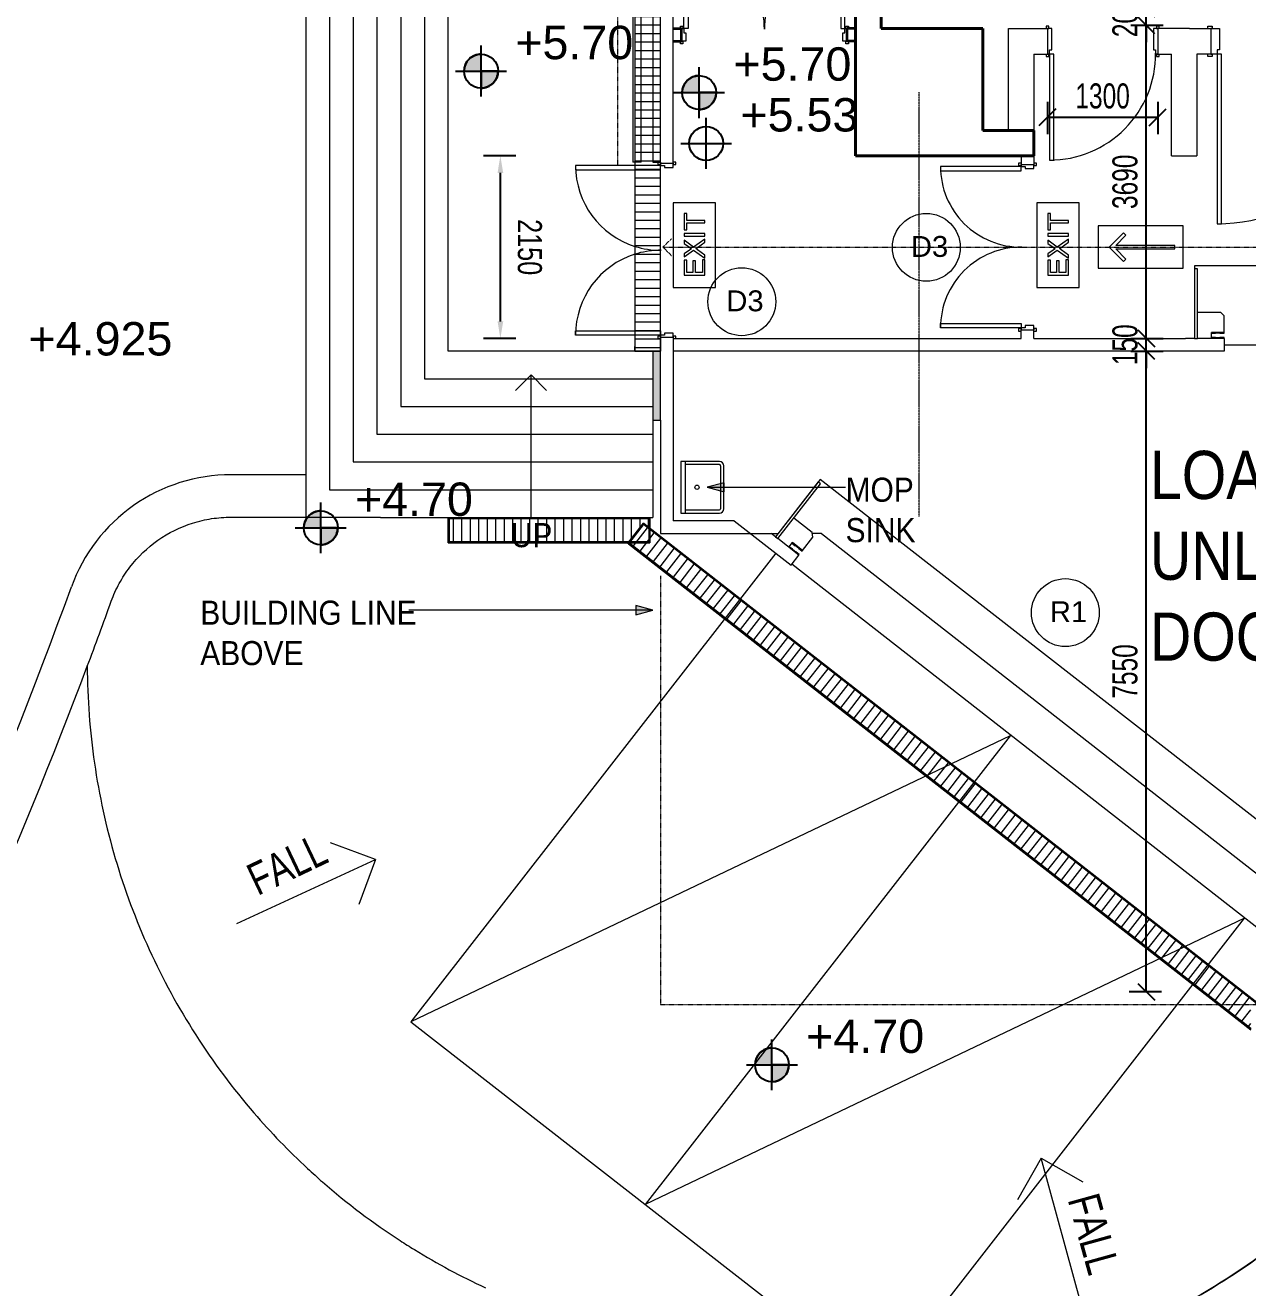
# Model space of a CAD drawing. Header units: millimetres. Extents: x 10569 to 232243, y -25347 to 80743.
# Drawn here: x 30154 to 44561, y -5480 to 9397 of the extents above; entities that cross this region are included whole.
import ezdxf

# ---------------------------------------------------------------- set-up
doc = ezdxf.new("R2010")
doc.units = ezdxf.units.MM
for name, pattern in [('Dash', [6, 3, -3]), ('Grid Line__1_200_', [10.5, 6, -1.5, 1.5, -1.5]), ('Hidden', [7.14375, 4.7625, -2.38125])]:
    doc.linetypes.add(name, pattern=pattern)
for name, color, linetype, lineweight in [('A-ANNO-DIMS', 211, 'Continuous', 5), ('A-ANNO-NOTE', 131, 'Continuous', 25), ('A-DETL-GENF', 92, 'Continuous', 20), ('A-DETL-HDLN', 90, 'Hidden', 9), ('A-DETL-MBND', 5, 'Continuous', 9), ('A-DETL-THIN', 151, 'Continuous', 9), ('A-DOOR', 31, 'Continuous', 20), ('A-DOOR-FRAM', 31, 'Continuous', 30), ('A-FLOR', 192, 'Continuous', 9), ('A-GENM', 13, 'Continuous', 20), ('A-WALL', 113, 'Continuous', 20), ('G-ANNO-TEXT', 231, 'Continuous', 5), ('P-SANR-FIXT', 6, 'Continuous', 9), ('Q-CASE', 31, 'Continuous', 20), ('S-BEAM', 12, 'Continuous', 20), ('S-COLS', 52, 'Continuous', 20), ('S-GRID', 1, 'Continuous', 5)]:
    doc.layers.add(name, color=color, linetype=linetype, lineweight=lineweight)
doc.styles.add('Arial_1', font='arial.ttf', dxfattribs={"height": 393.413174})
doc.styles.add('Arial_2', font='arial.ttf', dxfattribs={"width": 0.7, "height": 295.05988})
doc.styles.add('Swis721 BT_4', font='swiss.ttf', dxfattribs={"height": 245.978428})
doc.styles.add('Swis721 BT_5', font='swiss.ttf', dxfattribs={"width": 0.85, "height": 567.642527})
doc.styles.add('Swis721 BT_6', font='swiss.ttf', dxfattribs={"width": 0.89, "height": 283.821263})
doc.styles.add('Swis721 BT_7', font='swiss.ttf', dxfattribs={"width": 0.75, "height": 378.428351})
doc.styles.add('Swis721 BT_8', font='swiss.ttf', dxfattribs={"width": 0.75, "height": 283.821263})
doc.dimstyles.new('DLN_1_5mm_1', dxfattribs={"dimscale": 304.8, "dimtxt": 300, "dimasz": 0.656168, "dimexe": 0.656168, "dimexo": 0.0625, "dimgap": 0.656168, "dimtad": 1, "dimdec": 0, "dimzin": 0, "dimdsep": 46, "dimtxsty": 'Swis721 BT_8', "dimsah": 1, "dimcen": 0.09, "dimadec": 0, "dimazin": 0, "dimtfac": 1, "dimtdec": 4, "dimtix": 1, "dimtmove": 0, "dimatfit": 3, "dimfxl": 0.656168, "dimfxlon": 1, "dimtvp": 1, "dimtolj": 1, "dimtzin": 0, "dimarcsym": 2})
doc.dimstyles.new('Linear_-_1_5mm_Arial', dxfattribs={"dimscale": 304.8, "dimtxt": 300, "dimasz": 0.656168, "dimexe": 0.656168, "dimexo": 0.0625, "dimgap": 0.328084, "dimtad": 1, "dimdec": 0, "dimzin": 0, "dimdsep": 46, "dimtxsty": 'Arial_2', "dimblk1": 'OBLIQUE', "dimblk2": 'OBLIQUE', "dimsah": 1, "dimcen": 0.09, "dimadec": 0, "dimazin": 0, "dimtfac": 1, "dimtdec": 4, "dimtix": 1, "dimtmove": 0, "dimatfit": 3, "dimfxl": 0.656168, "dimfxlon": 1, "dimtvp": 1, "dimtolj": 1, "dimtzin": 0, "dimarcsym": 2})
pattern_1 = [(270, (0, 609.6), (100, 6e-15), [])]

# ---------------------------------------------------------------- blocks, each defined once
blk = doc.blocks.new('DLN-Double Door__X03_ - _M19_1900 x 2450 _WH_-16954910-TENDER DRAFT G_F')
at = {"layer": 'A-DOOR', "lineweight": 15}
for p, q in [((-900, -75), (-950, -75)), ((-950, -75), (-950, -1025)), ((-900, -1025), (-900, -75)), ((900, -75), (950, -75)), ((900, -1025), (900, -75)), ((950, -75), (950, -1025)), ((-950, -1025), (-900, -1025)), ((950, -1025), (900, -1025))]:
    blk.add_line(p, q, dxfattribs=at)
for centre, start, end in [((-950, -75), 270, 0.5), ((950, -75), 179.5, 270)]:
    blk.add_arc(centre, 950, start, end, dxfattribs=at)
at = {"layer": 'A-DOOR-FRAM', "lineweight": 15}
for p, q in [((-960, 105), (-990, 105)), ((-990, 105), (-990, 75)), ((-975, 75), (-960, 75)), ((-925, 75), (-975, 75)), ((-960, 75), (-960, 105)), ((-925, -25), (-925, 75)), ((925, 75), (925, -25)), ((975, 75), (925, 75)), ((990, 105), (960, 105)), ((960, 105), (960, 75)), ((960, 75), (975, 75)), ((990, 75), (990, 105)), ((-990, -75), (-990, -105)), ((-990, -105), (-960, -105)), ((-960, -75), (-975, -75)), ((-975, -75), (-950, -75)), ((-960, -105), (-960, -75)), ((-950, -75), (-950, -25)), ((-950, -25), (-925, -25)), ((925, -25), (950, -25)), ((950, -25), (950, -75)), ((950, -75), (975, -75)), ((975, -75), (960, -75)), ((960, -75), (960, -105)), ((960, -105), (990, -105)), ((990, -105), (990, -75))]:
    blk.add_line(p, q, dxfattribs=at)
blk = doc.blocks.new('DLN-Double Door__X03_ - _M50_2000 x 2450 _WH_-16954902-TENDER DRAFT G_F')
at = {"layer": 'A-DOOR', "lineweight": 15}
for p, q in [((-950, -75), (-1000, -75)), ((-1000, -75), (-1000, -375)), ((-950, -375), (-950, -75)), ((950, -75), (1000, -75)), ((950, -375), (950, -75)), ((1000, -75), (1000, -375)), ((-1000, -375), (-1000, -1075)), ((-950, -1075), (-950, -375)), ((950, -1075), (950, -375)), ((1000, -375), (1000, -1075)), ((-1000, -1075), (-950, -1075)), ((1000, -1075), (950, -1075))]:
    blk.add_line(p, q, dxfattribs=at)
for centre, start, end in [((-1000, -75), 342.5013, 359.9978), ((1000, -75), 179.5, 180.0022), ((-1000, -75), 359.9978, 0.5), ((1000, -75), 180.0022, 189.5556), ((1000, -75), 189.5556, 197.4987), ((-1000, -75), 270, 342.5013), ((1000, -75), 197.4987, 270)]:
    blk.add_arc(centre, 1000, start, end, dxfattribs=at)
at = {"layer": 'A-DOOR-FRAM', "lineweight": 15}
for p, q in [((-1010, 105), (-1040, 105)), ((-1040, 105), (-1040, 75)), ((-1025, 75), (-1010, 75)), ((-975, 75), (-1025, 75)), ((-1010, 75), (-1010, 105)), ((-975, -25), (-975, 75)), ((975, 75), (975, -25)), ((1025, 75), (975, 75)), ((1037, 105), (1010, 105)), ((1010, 105), (1010, 75)), ((1010, 75), (1025, 75)), ((-1038, -105), (-1010, -105)), ((-1010, -75), (-1025, -75)), ((-1025, -75), (-1000, -75)), ((-1010, -105), (-1010, -75)), ((-1000, -75), (-1000, -25)), ((-1000, -25), (-975, -25)), ((975, -25), (1000, -25)), ((1000, -25), (1000, -75)), ((1000, -75), (1025, -75)), ((1025, -75), (1010, -75)), ((1010, -75), (1010, -105)), ((1010, -105), (1040, -105)), ((1040, -105), (1040, -75))]:
    blk.add_line(p, q, dxfattribs=at)
blk = doc.blocks.new('DLN-Single Door__X01_ - _M11_1250 x 2450 _WH_-16935540-TENDER DRAFT G_F')
at = {"layer": 'A-DOOR', "lineweight": 15}
for p, q in [((-635, 180), (-665, 180)), ((-665, 180), (-665, 150)), ((-650, 150), (-635, 150)), ((-635, 150), (-635, 180)), ((665, 180), (635, 180)), ((635, 180), (635, 150)), ((635, 150), (650, 150)), ((665, 150), (665, 180)), ((-665, -150), (-665, -180)), ((-665, -180), (-635, -180)), ((-635, -150), (-650, -150)), ((-635, -180), (-635, -150)), ((-575, -150), (-625, -150)), ((-625, -150), (-625, -1400)), ((-575, -1400), (-575, -150)), ((650, -150), (635, -150)), ((635, -150), (635, -180)), ((635, -180), (665, -180)), ((665, -180), (665, -150)), ((-625, -1400), (-575, -1400))]:
    blk.add_line(p, q, dxfattribs=at)
blk.add_arc((-625, -150), 1250, 270, 0.5, dxfattribs=at)
at = {"layer": 'A-DOOR-FRAM', "lineweight": 15}
for p, q in [((-600, 150), (-650, 150)), ((-600, -100), (-600, 150)), ((600, 150), (600, -100)), ((650, 150), (600, 150)), ((-625, -150), (-625, -100)), ((-625, -100), (-600, -100)), ((600, -100), (625, -100)), ((625, -100), (625, -150)), ((-650, -150), (-625, -150)), ((625, -150), (650, -150))]:
    blk.add_line(p, q, dxfattribs=at)
blk = doc.blocks.new('S_S_ Roller Shutter _7000mm rw_ - 4500mm RW-16026256-TENDER DRAFT G_F')
at = {"layer": 'A-DOOR', "lineweight": 15}
for p, q in [((-2350, -930), (-2350, -75)), ((-2315, -75), (-2350, -75)), ((-2350, -75), (-2350, -895)), ((-2315, -895), (-2315, -75)), ((-2150, -145), (-2150, -75)), ((-2150, -75), (-2150, -83)), ((-2150, -83), (-2100, -83)), ((-2150, -135), (-2150, -145)), ((-2100, -135), (-2150, -135)), ((-2000, -145), (-2150, -145)), ((-2150, -145), (-2000, -145)), ((-2100, -83), (-2100, -80)), ((-2100, -80), (-2050, -80)), ((-2100, -138), (-2100, -135)), ((-2050, -138), (-2100, -138)), ((-2050, -80), (-2050, -83)), ((-2050, -83), (-2000, -83)), ((-2000, -135), (-2050, -135)), ((-2050, -135), (-2050, -138)), ((-2000, -83), (-2000, -75)), ((-2000, -145), (-2000, -135)), ((-2000, -340), (-2000, -145)), ((2000, -75), (2000, -83)), ((2000, -83), (2050, -83)), ((2050, -135), (2000, -135)), ((2000, -135), (2000, -145)), ((2150, -145), (2000, -145)), ((2000, -145), (2000, -340)), ((2000, -145), (2150, -145)), ((2050, -83), (2050, -80)), ((2050, -80), (2100, -80)), ((2050, -138), (2050, -135)), ((2100, -138), (2050, -138)), ((2100, -80), (2100, -83)), ((2100, -83), (2150, -83)), ((2150, -135), (2100, -135)), ((2100, -135), (2100, -138)), ((2150, -75), (2150, -145)), ((2150, -83), (2150, -75)), ((2150, -145), (2150, -135)), ((2350, -75), (2315, -75)), ((2315, -75), (2315, -895)), ((2350, -930), (2350, -75)), ((2350, -895), (2350, -75)), ((-2315, -380), (-2040, -380)), ((-2040, -380), (-2000, -340)), ((2000, -340), (2040, -380)), ((2040, -380), (2315, -380)), ((-2350, -895), (-2315, -895)), ((-2350, -930), (2350, -930)), ((2315, -895), (2350, -895))]:
    blk.add_line(p, q, dxfattribs=at)
blk = doc.blocks.new('S_S_ Roller Shutter _7000mm rw_ - 7000mm RW-16026281-TENDER DRAFT G_F')
at = {"layer": 'A-DOOR', "lineweight": 15}
for p, q in [((-3850, -930), (-3850, -75)), ((-3815, -75), (-3850, -75)), ((-3850, -75), (-3850, -895)), ((-3815, -895), (-3815, -75)), ((-3650, -145), (-3650, -75)), ((-3650, -75), (-3650, -83)), ((-3650, -83), (-3600, -83)), ((-3650, -135), (-3650, -145)), ((-3600, -135), (-3650, -135)), ((-3500, -145), (-3650, -145)), ((-3650, -145), (-3500, -145)), ((-3600, -83), (-3600, -80)), ((-3600, -80), (-3550, -80)), ((-3600, -138), (-3600, -135)), ((-3550, -138), (-3600, -138)), ((-3550, -80), (-3550, -83)), ((-3550, -83), (-3500, -83)), ((-3500, -135), (-3550, -135)), ((-3550, -135), (-3550, -138)), ((-3500, -83), (-3500, -75)), ((-3500, -145), (-3500, -135)), ((-3500, -340), (-3500, -145)), ((3500, -75), (3500, -83)), ((3500, -83), (3550, -83)), ((3550, -135), (3500, -135)), ((3500, -135), (3500, -145)), ((3650, -145), (3500, -145)), ((3500, -145), (3500, -340)), ((3500, -145), (3650, -145)), ((3550, -83), (3550, -80)), ((3550, -80), (3600, -80)), ((3550, -138), (3550, -135)), ((3600, -138), (3550, -138)), ((3600, -80), (3600, -83)), ((3600, -83), (3650, -83)), ((3650, -135), (3600, -135)), ((3600, -135), (3600, -138)), ((3650, -75), (3650, -145)), ((3650, -83), (3650, -75)), ((3650, -145), (3650, -135)), ((3850, -75), (3815, -75)), ((3815, -75), (3815, -895)), ((3850, -930), (3850, -75)), ((3850, -895), (3850, -75)), ((-3815, -380), (-3540, -380)), ((-3540, -380), (-3500, -340)), ((3500, -340), (3540, -380)), ((3540, -380), (3815, -380)), ((-3850, -895), (-3815, -895)), ((-3850, -930), (3850, -930)), ((3815, -895), (3850, -895))]:
    blk.add_line(p, q, dxfattribs=at)
blk = doc.blocks.new('Service_Sink_3933 - _DLN__Service Sink-4599354-TENDER DRAFT G_F')
at = {"layer": 'P-SANR-FIXT'}
for p, q in [((305, 0), (-305, 0)), ((-305, 0), (-305, -457)), ((305, -51), (-305, -51)), ((-267, -51), (-267, -457)), ((267, -457), (267, -51)), ((305, -457), (305, 0)), ((-254, -470), (254, -470)), ((-254, -508), (254, -508))]:
    blk.add_line(p, q, dxfattribs=at)
blk.add_circle((0, -191), 25.4, dxfattribs=at)
for centre, radius, start, end in [((-254, -457), 50.8, 180, 270), ((-254, -457), 12.7, 180, 270), ((254, -457), 12.7, 270, 0), ((254, -457), 50.8, 270, 360)]:
    blk.add_arc(centre, radius, start, end, dxfattribs=at)
blk = doc.blocks.new('DLN_EXIT Sign Board - DLN_EXIT Sign Board-5973881-TENDER DRAFT G_F')
at = {"layer": 'A-GENM'}
for p, q in [((500, 250), (-500, 250)), ((-500, 250), (-500, -250)), ((500, -250), (500, 250)), ((-177, 121), (-354, 121)), ((-354, 121), (-354, -125)), ((-323, 17), (-323, 90)), ((-323, 90), (-177, 90)), ((-185, 17), (-323, 17)), ((-185, -13), (-185, 17)), ((-177, 90), (-177, 121)), ((-59, 9), (-154, -125)), ((-102, 121), (-138, 121)), ((-138, 121), (-59, 9)), ((-57, 58), (-102, 121)), ((-42, 34), (-57, 58)), ((-24, 59), (-42, 34)), ((20, 121), (-24, 59)), ((-22, 9), (58, 121)), ((73, -125), (-22, 9)), ((58, 121), (20, 121)), ((138, 121), (108, 121)), ((108, 121), (108, -125)), ((138, -125), (138, 121)), ((373, 121), (181, 121)), ((181, 121), (181, 90)), ((181, 90), (262, 90)), ((262, 90), (262, -125)), ((292, -125), (292, 90)), ((292, 90), (373, 90)), ((373, 90), (373, 121)), ((-354, -125), (-173, -125)), ((-323, -94), (-323, -13)), ((-323, -13), (-185, -13)), ((-173, -94), (-323, -94)), ((-173, -125), (-173, -94)), ((-154, -125), (-116, -125)), ((-116, -125), (-55, -38)), ((-55, -38), (-40, -17)), ((-40, -17), (-27, -36)), ((-27, -36), (36, -125)), ((36, -125), (73, -125)), ((108, -125), (138, -125)), ((262, -125), (292, -125)), ((-500, -250), (500, -250))]:
    blk.add_line(p, q, dxfattribs=at)
blk = doc.blocks.new('DLN_Direction Board - Direction-Red-3889199-TENDER DRAFT G_F')
at = {"layer": 'A-GENM'}
for p, q in [((500, 0), (-500, 0)), ((-500, 0), (-500, -500)), ((500, -500), (500, 0)), ((202, -80), (174, -109)), ((174, -109), (295, -230)), ((372, -250), (202, -80)), ((295, -230), (-400, -230)), ((-400, -230), (-400, -270)), ((-400, -270), (295, -270)), ((295, -270), (174, -391)), ((202, -420), (372, -250)), ((174, -391), (202, -420)), ((-500, -500), (500, -500))]:
    blk.add_line(p, q, dxfattribs=at)
blk = doc.blocks.new('DLN-Surface Channel-S1 - 300x150 _WD_-16398120-TENDER DRAFT G_F')
at = {"layer": 'Q-CASE', "lineweight": 9}
h = blk.add_hatch(dxfattribs=at)
h.set_pattern_fill('FP_7', color=256, style=0, pattern_type=2)
h.set_pattern_definition(pattern_1)
h.paths.add_polyline_path([(4646, -135), (4473, 86), (4536, 135), (-4649, 135), (-4649, -135), (4640, -135)], flags=0)
at = {"layer": 'Q-CASE'}
for p, q in [((-4659, -150), (-4659, 150)), ((-4649, 150), (-4659, 150)), ((-4649, 150), (-4649, -150)), ((-4649, 140), (-4649, 150)), ((-4649, 150), (4555, 150)), ((-4649, 140), (4542, 140)), ((-4649, -135), (-4649, 135)), ((4536, 135), (-4649, 135)), ((-4649, -135), (4646, -135)), ((-4649, -150), (-4649, -140)), ((4649, -140), (-4649, -140)), ((4649, -140), (4649, -150)), ((4649, -150), (4649, -142)), ((-4659, -150), (-4649, -150)), ((-4649, -150), (4649, -150)), ((4649, -150), (4657, -150))]:
    blk.add_line(p, q, dxfattribs=at)
blk = doc.blocks.new('DLN-Double Door__M22_ - _M22_4000 x 4000 _WH_-13614099-TENDER DRAFT G_F')
at = {"layer": 'A-DOOR', "lineweight": 15}
for p, q in [((-2000, 2150), (-1950, 2150)), ((-2000, 150), (-2000, 2150)), ((-1950, 2150), (-1950, 150)), ((1950, 2150), (1950, 150)), ((2000, 2150), (1950, 2150)), ((2000, 150), (2000, 2150)), ((-1950, 150), (-2000, 150)), ((1950, 150), (2000, 150))]:
    blk.add_line(p, q, dxfattribs=at)
for centre, start, end in [((-2000, 150), 359.5, 90), ((2000, 150), 90, 180.5)]:
    blk.add_arc(centre, 2000, start, end, dxfattribs=at)
at = {"layer": 'A-DOOR-FRAM', "lineweight": 15}
for p, q in [((-2110, 180), (-2060, 180)), ((-2110, 150), (-2110, 180)), ((-2060, 150), (-2075, 150)), ((-2075, 150), (-2000, 150)), ((-2060, 180), (-2060, 150)), ((-2000, 150), (-2000, 100)), ((2000, 150), (2075, 150)), ((2000, 100), (2000, 150)), ((2060, 150), (2060, 180)), ((2060, 180), (2110, 180)), ((2075, 150), (2060, 150)), ((2110, 180), (2110, 150)), ((-2000, 100), (-1975, 100)), ((-1975, 100), (-1975, -150)), ((1975, 100), (2000, 100)), ((1975, -150), (1975, 100)), ((-2110, -180), (-2110, -150)), ((-2060, -180), (-2110, -180)), ((-2075, -150), (-2060, -150)), ((-1975, -150), (-2075, -150)), ((-2060, -150), (-2060, -180)), ((2075, -150), (1975, -150)), ((2060, -180), (2060, -150)), ((2060, -150), (2075, -150)), ((2110, -180), (2060, -180)), ((2110, -150), (2110, -180))]:
    blk.add_line(p, q, dxfattribs=at)
blk = doc.blocks.new('DLN-Surface Channel-S1 - 300x150 _WD_-16826531-TENDER DRAFT G_F')
at = {"layer": 'Q-CASE', "lineweight": 9}
h = blk.add_hatch(dxfattribs=at)
h.set_pattern_fill('FP_7', color=256, style=0, pattern_type=2)
h.set_pattern_definition(pattern_1)
h.paths.add_polyline_path([(957, -135), (1113, 65), (1178, 14), (1178, 21), (1116, 69), (1123, 76), (1178, 34), (1178, 135), (-1178, 135), (-1178, -135), (953, -135)], flags=0)
at = {"layer": 'Q-CASE'}
for p, q in [((-1188, -150), (-1188, 150)), ((-1178, 150), (-1178, -150)), ((-1178, 140), (-1178, 150)), ((1178, -150), (1178, 150)), ((1178, 150), (1178, 140)), ((1188, 150), (1188, -150)), ((-1178, 140), (1178, 140)), ((-1178, -135), (-1178, 135)), ((1178, 135), (-1178, 135)), ((1178, 135), (1178, -135)), ((-1178, -135), (1178, -135)), ((-1178, -150), (-1178, -140)), ((1178, -140), (-1178, -140)), ((1178, -140), (1178, -150)), ((-1188, -150), (-1178, -150)), ((-1178, -150), (1178, -150)), ((1178, -150), (1188, -150))]:
    blk.add_line(p, q, dxfattribs=at)
blk = doc.blocks.new('DLN-Double Door__X03_ - _M19_1900 x 2450 _WH_-16956328-TENDER DRAFT G_F')
at = {"layer": 'A-DOOR', "lineweight": 15}
for p, q in [((-950, 1025), (-900, 1025)), ((-950, 75), (-950, 1025)), ((-900, 1025), (-900, 75)), ((900, 1025), (900, 75)), ((950, 1025), (900, 1025)), ((950, 75), (950, 1025)), ((-900, 75), (-950, 75)), ((900, 75), (950, 75))]:
    blk.add_line(p, q, dxfattribs=at)
for centre, start, end in [((-950, 75), 359.5, 90), ((950, 75), 90, 180.5)]:
    blk.add_arc(centre, 950, start, end, dxfattribs=at)
at = {"layer": 'A-DOOR-FRAM', "lineweight": 15}
for p, q in [((-990, 105), (-960, 105)), ((-990, 75), (-990, 105)), ((-960, 75), (-975, 75)), ((-975, 75), (-950, 75)), ((-960, 105), (-960, 75)), ((-950, 75), (-950, 25)), ((-950, 25), (-925, 25)), ((-925, 25), (-925, -75)), ((925, 25), (950, 25)), ((925, -75), (925, 25)), ((950, 75), (975, 75)), ((950, 25), (950, 75)), ((960, 75), (960, 105)), ((960, 105), (990, 105)), ((975, 75), (960, 75)), ((990, 105), (990, 75)), ((-990, -105), (-990, -75)), ((-960, -105), (-990, -105)), ((-975, -75), (-960, -75)), ((-925, -75), (-975, -75)), ((-960, -75), (-960, -105)), ((975, -75), (925, -75)), ((960, -105), (960, -75)), ((960, -75), (975, -75)), ((990, -105), (960, -105)), ((990, -75), (990, -105))]:
    blk.add_line(p, q, dxfattribs=at)
blk = doc.blocks.new('Generic Models 29 - Generic Models 29-18377444-TENDER DRAFT G_F')
at = {"layer": 'A-GENM'}
for p, q in [((34859, 40042), (34859, 5231)), ((34579, 13701), (34579, 4904)), ((34299, 12373), (34299, 4577)), ((34019, 11044), (34019, 4251)), ((33739, 9716), (33739, 3924)), ((37549, 5557), (37339, 5557)), ((34859, 5231), (37549, 5231)), ((34579, 4904), (37549, 4904)), ((37549, 4744), (37549, 4577)), ((34299, 4577), (37549, 4577)), ((37549, 4577), (37549, 4251)), ((34019, 4251), (37549, 4251)), ((37549, 4251), (37549, 3924)), ((33459, 4100), (33459, 3600)), ((33739, 3924), (37549, 3924)), ((37549, 3924), (37549, 3597)), ((34342, 3597), (37549, 3597))]:
    blk.add_line(p, q, dxfattribs=at)
blk = doc.blocks.new('CISC HS Pipe Shapes - HA 98x4_8-18756561-TENDER DRAFT G_F')
at = {"layer": 'S-BEAM'}
for p, q in [((5200, 49), (-4725, 49)), ((-4725, 25), (-4725, 49)), ((-4725, -30), (-4725, 25)), ((5200, 49), (5200, 25)), ((5200, 25), (5200, -49)), ((-4725, -49), (-4725, -31)), ((-4725, -49), (5200, -49))]:
    blk.add_line(p, q, dxfattribs=at)
blk = doc.blocks.new('DLN_Slab Level Mark - FFL-2mm_Type 2-2670450-TENDER DRAFT G_F')
at = {"layer": 'A-ANNO-NOTE', "lineweight": 5}
h = blk.add_hatch(color=256, dxfattribs=at)
edge = h.paths.add_edge_path(flags=0)
edge.add_arc((0, 0), 1, 0, 90, ccw=False)
edge.add_line((1, 0), (0, 0))
edge.add_line((0, 0), (0, 1))
h = blk.add_hatch(color=256, dxfattribs=at)
edge = h.paths.add_edge_path(flags=0)
edge.add_arc((0, 0), 1, 180, 270, ccw=False)
edge.add_line((-1, 0), (0, 0))
edge.add_line((0, 0), (0, -1))
at = {"layer": 'A-ANNO-NOTE'}
for p, q in [((0, 1.5), (0, -1.5)), ((0, 1), (0, 0)), ((0, 0), (-1, 0)), ((0, -1), (0, 0)), ((0, 0), (1, 0)), ((-1.5, 0), (1.5, 0))]:
    blk.add_line(p, q, dxfattribs=at)
blk.add_circle((0, 0), 1, dxfattribs=at)
for start, end in [(360, 90), (180, 270)]:
    blk.add_arc((0, 0), 1, start, end, dxfattribs=at)
blk = doc.blocks.new('DLN_Slab Level Mark - SSL-2mm_Type 2-2670448-TENDER DRAFT G_F')
at = {"layer": 'A-ANNO-NOTE'}
for p, q in [((0, 1.5), (0, -1.5)), ((-1.5, 0), (1.5, 0))]:
    blk.add_line(p, q, dxfattribs=at)
blk.add_circle((0, 0), 1, dxfattribs=at)
blk = doc.blocks.new('GBP_Door Mark - 2 x 1_3_RT_ Border WHITE-4013245-TENDER DRAFT G_F')
at = {"layer": 'A-ANNO-NOTE', "lineweight": 5}
blk.add_circle((-31.356, 27.261), 2, dxfattribs=at)
blk = doc.blocks.new('_Oblique')
at = {"color": 0, "linetype": 'ByBlock', "lineweight": -2}
blk.add_line((-0.5, -0.5), (0.5, 0.5), dxfattribs=at)
blk = doc.blocks.new('DIMBLOCK104-TENDER DRAFT G_F')
at = {"layer": 'A-ANNO-DIMS', "color": 0, "lineweight": -2, "transparency": 16777216}
for p, q in [((43184, 5557), (43565, 5557)), ((43365, -1993), (43365, 5557)), ((43546, -1993), (43165, -1993))]:
    blk.add_line(p, q, dxfattribs=at)
at = {"layer": 'Defpoints', "color": 0, "transparency": 16777216}
for p in [(43165, 5557), (43365, 5557), (43565, -1993)]:
    blk.add_point(p, dxfattribs=at)
at = {"layer": 'A-ANNO-DIMS', "color": 0, "lineweight": -2, "transparency": 16777216, "xscale": 200, "yscale": 200, "zscale": 200}
for p, rotation in [((43365, 5557), 90), ((43365, -1993), 270)]:
    blk.add_blockref('_Oblique', p, dxfattribs=dict(at, rotation=rotation))
at = {"layer": 'A-ANNO-DIMS', "color": 0, "transparency": 16777216, "insert": (43115, 1782), "char_height": 295.1, "width": 753.23, "attachment_point": 5, "rotation": 90, "style": 'Arial_2'}
blk.add_mtext('\\A1;7550', dxfattribs=at)
blk = doc.blocks.new('DIMBLOCK105-TENDER DRAFT G_F')
at = {"layer": 'A-ANNO-DIMS', "color": 0, "lineweight": -2, "transparency": 16777216}
for p, q in [((43365, 5707), (43365, 5907)), ((43184, 5707), (43565, 5707)), ((43365, 5557), (43365, 5707)), ((43184, 5557), (43565, 5557)), ((43365, 5557), (43365, 5357))]:
    blk.add_line(p, q, dxfattribs=at)
at = {"layer": 'Defpoints', "color": 0, "transparency": 16777216}
for p in [(43165, 5707), (43365, 5707), (43165, 5557)]:
    blk.add_point(p, dxfattribs=at)
at = {"layer": 'A-ANNO-DIMS', "color": 0, "lineweight": -2, "transparency": 16777216, "xscale": 200, "yscale": 200, "zscale": 200}
for p, rotation in [((43365, 5707), 270), ((43365, 5557), 90)]:
    blk.add_blockref('_Oblique', p, dxfattribs=dict(at, rotation=rotation))
at = {"layer": 'A-ANNO-DIMS', "color": 0, "transparency": 16777216, "insert": (43115, 5632), "char_height": 295.1, "width": 564.92, "attachment_point": 5, "rotation": 90, "style": 'Arial_2'}
blk.add_mtext('\\A1;150', dxfattribs=at)
blk = doc.blocks.new('DIMBLOCK106-TENDER DRAFT G_F')
at = {"layer": 'A-ANNO-DIMS', "color": 0, "lineweight": -2, "transparency": 16777216}
for p, q in [((43184, 9397), (43565, 9397)), ((43365, 5707), (43365, 9397)), ((43184, 5707), (43565, 5707))]:
    blk.add_line(p, q, dxfattribs=at)
at = {"layer": 'Defpoints', "color": 0, "transparency": 16777216}
for p in [(43165, 9397), (43365, 9397), (43165, 5707)]:
    blk.add_point(p, dxfattribs=at)
at = {"layer": 'A-ANNO-DIMS', "color": 0, "lineweight": -2, "transparency": 16777216, "xscale": 200, "yscale": 200, "zscale": 200}
for p, rotation in [((43365, 9397), 90), ((43365, 5707), 270)]:
    blk.add_blockref('_Oblique', p, dxfattribs=dict(at, rotation=rotation))
at = {"layer": 'A-ANNO-DIMS', "color": 0, "transparency": 16777216, "insert": (43115, 7552), "char_height": 295.1, "width": 753.23, "attachment_point": 5, "rotation": 90, "style": 'Arial_2'}
blk.add_mtext('\\A1;3690', dxfattribs=at)
blk = doc.blocks.new('DIMBLOCK107-TENDER DRAFT G_F')
at = {"layer": 'A-ANNO-DIMS', "color": 0, "lineweight": -2, "transparency": 16777216}
for p, q in [((43365, 9597), (43365, 9797)), ((43184, 9597), (43565, 9597)), ((43365, 9397), (43365, 9597)), ((43184, 9397), (43565, 9397)), ((43365, 9397), (43365, 9197))]:
    blk.add_line(p, q, dxfattribs=at)
at = {"layer": 'Defpoints', "color": 0, "transparency": 16777216}
for p in [(43165, 9597), (43365, 9597), (43165, 9397)]:
    blk.add_point(p, dxfattribs=at)
at = {"layer": 'A-ANNO-DIMS', "color": 0, "lineweight": -2, "transparency": 16777216, "xscale": 200, "yscale": 200, "zscale": 200}
for p, rotation in [((43365, 9597), 270), ((43365, 9397), 90)]:
    blk.add_blockref('_Oblique', p, dxfattribs=dict(at, rotation=rotation))
at = {"layer": 'A-ANNO-DIMS', "color": 0, "transparency": 16777216, "insert": (43115, 9497), "char_height": 295.1, "width": 564.92, "attachment_point": 5, "rotation": 90, "style": 'Arial_2'}
blk.add_mtext('\\A1;200', dxfattribs=at)
blk = doc.blocks.new('DIMBLOCK227-TENDER DRAFT G_F')
at = {"layer": 'A-ANNO-DIMS', "color": 0, "lineweight": -2, "transparency": 16777216}
for p, q in [((42200, 8493), (42200, 8112)), ((43500, 8493), (43500, 8112)), ((42200, 8312), (43500, 8312))]:
    blk.add_line(p, q, dxfattribs=at)
at = {"layer": 'Defpoints', "color": 0, "transparency": 16777216}
for p in [(42200, 8512), (43500, 8512), (43500, 8312)]:
    blk.add_point(p, dxfattribs=at)
at = {"layer": 'A-ANNO-DIMS', "color": 0, "lineweight": -2, "transparency": 16777216, "xscale": 200, "yscale": 200, "zscale": 200, "rotation": 180}
blk.add_blockref('_Oblique', (42200, 8312), dxfattribs=at)
at = {"layer": 'A-ANNO-DIMS', "color": 0, "lineweight": -2, "transparency": 16777216, "xscale": 200, "yscale": 200, "zscale": 200}
blk.add_blockref('_Oblique', (43500, 8312), dxfattribs=at)
at = {"layer": 'A-ANNO-DIMS', "color": 0, "transparency": 16777216, "insert": (42850, 8562), "char_height": 295.1, "width": 753.23, "attachment_point": 5, "style": 'Arial_2'}
blk.add_mtext('\\A1;1300', dxfattribs=at)
blk = doc.blocks.new('DIMBLOCK245-TENDER DRAFT G_F')
at = {"layer": 'A-ANNO-DIMS', "color": 0, "lineweight": -2, "transparency": 16777216}
for p, q in [((35934, 7857), (35553, 7857)), ((35753, 5907), (35753, 7657)), ((35934, 5707), (35553, 5707))]:
    blk.add_line(p, q, dxfattribs=at)
at = {"layer": 'A-ANNO-DIMS', "color": 0, "transparency": 16777216}
for points in [[(35720, 7657), (35787, 7657), (35753, 7857)], [(35720, 5907), (35787, 5907), (35753, 5707)]]:
    blk.add_solid(points, dxfattribs=at)
at = {"layer": 'Defpoints', "color": 0, "transparency": 16777216}
for p in [(35753, 7857), (35953, 7857), (35953, 5707)]:
    blk.add_point(p, dxfattribs=at)
at = {"layer": 'A-ANNO-DIMS', "color": 0, "transparency": 16777216, "insert": (36099, 6782), "char_height": 283.8, "width": 754.29, "attachment_point": 5, "rotation": 270, "style": 'Swis721 BT_8'}
blk.add_mtext('\\A1;2150', dxfattribs=at)

msp = doc.modelspace()

# ---------------------------------------------------------------- hatches: boundary and pattern name
at = {"layer": 'A-DETL-GENF', "lineweight": 9}
h = msp.add_hatch(dxfattribs=at)
h.set_pattern_fill('FP_921', color=250, style=0, pattern_type=2)
h.set_pattern_definition([(0, (0, 0), (0, 100), [])])
h.paths.add_polyline_path([(37609.29297, 5557.48546), (37639.29297, 5557.48546), (37639.29297, 17707.48546), (37339.29297, 17707.48546), (37339.29297, 5557.48546), (37549.29297, 5557.48546)], flags=0)
h.paths.add_polyline_path([(37343.56571, 23707.48546), (37639.29297, 23707.48546), (37639.29297, 52457.40334), (37339.29297, 52457.40334), (37339.29297, 23707.48546)], flags=0)
at = {"layer": 'A-DETL-GENF'}
h = msp.add_hatch(color=7, dxfattribs=at)
h.paths.add_polyline_path([(37639.29297, 4744.33026), (37639.29297, 5557.48546), (37549.29297, 5557.48546), (37549.29297, 4744.33026)], flags=0)
h.paths.add_polyline_path([(37639.29297, 17707.48546), (37639.29297, 23707.48546), (37549.29297, 23707.48546), (37549.29297, 17707.48546), (37586.44979, 17707.48546)], flags=0)
at = {"layer": 'G-ANNO-TEXT'}
for points in [[(38191.48916, 3952.8279), (38391.48916, 3899.23806), (38391.48916, 4006.41774)], [(37549.04864, 2503.89779), (37349.04864, 2557.48763), (37349.04864, 2450.30796)]]:
    msp.add_hatch(color=60, dxfattribs=at).paths.add_polyline_path(points, flags=0)

# ---------------------------------------------------------------- linework, layer by layer
at = {"layer": 'A-DETL-HDLN', "linetype": 'Dash'}
for p, q in [((37139.29302, 7744.98546), (37139.29302, 34757.48545)), ((37339.29297, 7744.98546), (37139.29302, 7744.98546)), ((37639.29297, 7744.98546), (37339.29297, 7744.98546)), ((37669.29296, 6782.48546), (37768.28791, 6881.48041)), ((37669.29296, 6782.48546), (44769.29296, 6782.48546)), ((37669.29296, 6782.48546), (37768.28791, 6683.49051)), ((37639.29297, 2907.48546), (37639.29297, -2142.51454)), ((37639.29297, -2142.51454), (44701.79296, -2142.51454))]:
    msp.add_line(p, q, dxfattribs=at)
at = {"layer": 'A-DETL-HDLN'}
msp.add_line((44281.79296, 5632.48546), (48281.79296, 5632.48546), dxfattribs=at)
at = {"layer": 'A-DETL-MBND'}
for p, q in [((37339.29297, 5557.48546), (37339.29297, 5612.48546)), ((36114.29297, 5277.48546), (35930.44521, 5093.6377)), ((36114.29297, 3597.48546), (36114.29297, 5277.48546)), ((36114.29297, 5277.48546), (36298.14073, 5093.6377))]:
    msp.add_line(p, q, dxfattribs=at)
at = {"layer": 'A-DETL-THIN'}
for p, q in [((37339.29297, 17707.48546), (37339.29297, 5557.48546)), ((37549.29297, 17707.48546), (37549.29297, 7782.48549)), ((37639.29297, 7782.48549), (37639.29297, 17707.48546)), ((37639.29297, 5557.48546), (37639.29297, 17707.48546)), ((37549.29297, 7782.48549), (37639.29297, 7782.48549)), ((37339.29297, 5557.48546), (37639.29297, 5557.48546)), ((37639.29297, 5557.48546), (37549.29297, 5557.48546)), ((37549.29297, 5557.48546), (37549.29297, 4744.33026)), ((37639.29297, 4744.33026), (37639.29297, 5557.48546)), ((37549.29297, 4744.33026), (37639.29297, 4744.33026)), ((39000.26628, 3174.75414), (34699.29645, -2348.07652)), ((41761.68161, 1024.26923), (34699.29645, -2348.07652)), ((41761.68161, 1024.26923), (37460.71179, -4498.56143)), ((34283.14918, -433.21688), (33752.53199, -237.14188)), ((32648.09178, -1185.93681), (34283.14918, -433.21688)), ((34283.14918, -433.21688), (34087.07418, -963.83406)), ((44523.09695, -1126.21568), (37460.71179, -4498.56143)), ((40222.12712, -6649.04635), (44523.09695, -1126.21568)), ((34699.29645, -2348.07652), (40222.12712, -6649.04635)), ((42126.10795, -3953.21572), (41846.1183, -4444.74984)), ((42602.083, -5689.14422), (42126.10795, -3953.21572)), ((42126.10795, -3953.21572), (42617.64207, -4233.20537))]:
    msp.add_line(p, q, dxfattribs=at)
at = {"layer": 'A-FLOR'}
for p, q in [((35138.98423, 5557.48546), (35139.37451, 51475.32701)), ((33459.29297, 9716.34005), (33459.29297, 4100.11108)), ((37339.29297, 7782.48549), (37339.29297, 5557.48546)), ((37339.29297, 5557.48546), (35138.98423, 5557.48546)), ((33459.29297, 4100.11108), (32578.84702, 4100.11801)), ((32578.80495, 3600.11801), (34341.87103, 3600.10414)), ((35139.29297, 3597.48546), (35139.29297, 3297.48546)), ((35139.29297, 3297.48546), (37251.89076, 3297.48546)), ((37251.89076, 3297.48546), (44597.90678, -2442.05748))]:
    msp.add_line(p, q, dxfattribs=at)
for centre, radius, start, end in [((32578.79315, 2100.11801), 2000, 89.998456774, 125.062483243), ((32578.79315, 2100.11801), 2000, 125.062483243, 160.126509711), ((-26669.27422, 23516.61897), 61000, 325.6287099015, 340.1265097109), ((-26669.27422, 23516.61897), 61500, 339.7459599853, 340.1265097122), ((-26669.27422, 23516.61897), 61500, 339.3654102584, 339.7459599853), ((-26669.27422, 23516.61897), 61500, 332.9010806771, 339.3654102566)]:
    msp.add_arc(centre, radius, start, end, dxfattribs=at)
for points, knots in [([(31168.12488, 2610.0347), (31194.20757, 2682.15408), (31257.15098, 2821.80998), (31424.39627, 3079.2303), (31703.519, 3347.21691), (32050.43337, 3518.61333), (32349.37782, 3588.38745), (32502.11394, 3600.10585), (32578.80495, 3600.11801)], [-1, -1, -1, -1, -0.875, -0.75, -0.5, -0.25, -0.125, 0, 0, 0, 0]), ([(30885.31362, 1843.60766), (30886.45028, 1460.88747), (30942.99077, 696.27181), (31188.96324, -427.6736), (31591.17798, -1505.54224), (32141.54712, -2515.81023), (32781.64152, -3374.62545), (33258.6737, -3868.99794), (33481.25733, -4075.15889)], [-1, -1, -1, -1, -0.875, -0.75, -0.625, -0.5, -0.375, -0.27586206897, -0.27586206897, -0.27586206897, -0.27586206897]), ([(46158.92631, -3752.12719), (45869.84864, -4097.08332), (45205.95284, -4767.19131), (44034.0914, -5596.59519), (42695.65323, -6217.75405), (41267.106, -6587.22377), (39795.33755, -6692.90014), (38328.54668, -6531.23076), (37386.58134, -6248.96132), (36931.79642, -6066.32965)], [-0.86486486486, -0.86486486486, -0.86486486486, -0.86486486486, -0.75, -0.625, -0.5, -0.375, -0.25, -0.125, 0, 0, 0, 0]), ([(33481.25733, -4075.15889), (33539.32262, -4128.94001), (33882.63724, -4437.69948), (34304.73798, -4756.53764), (34683.74592, -4996.21442), (34739.90439, -5030.77474)], [-0.27586206897, -0.27586206897, -0.27586206897, -0.27586206897, -0.25, -0.125, -0.10344827586, -0.10344827586, -0.10344827586, -0.10344827586]), ([(39082.90916, -6603.19402), (39319.84035, -6628.71715), (40047.26188, -6674.81139), (41267.106, -6587.22377), (42695.65323, -6217.75405), (43961.74339, -5630.17134), (44706.23927, -5119.44226), (45026.08945, -4862.28026)], [-0.81081081081, -0.81081081081, -0.81081081081, -0.81081081081, -0.75, -0.625, -0.5, -0.375, -0.27027027027, -0.27027027027, -0.27027027027, -0.27027027027])]:
    msp.add_open_spline(points, degree=3, knots=knots, dxfattribs=at)
msp.add_open_spline([(34739.90439, -5030.77474), (35009.46505, -5196.66425), (35288.74881, -5346.74206), (35576.061, -5480.0574)], degree=3, dxfattribs=at)
at = {"layer": 'A-WALL'}
for p, q in [((37789.29297, 7769.98546), (37789.29297, 31832.48546)), ((41739.29296, 8157.48545), (41739.29296, 9357.48546)), ((41739.29296, 9357.48546), (42200.29297, 9357.48546)), ((42200.29297, 9357.48546), (42200.29297, 9057.48546)), ((43872.29296, 9357.48546), (43500.29297, 9357.48546)), ((43500.29297, 9357.48546), (43500.29297, 9057.48546)), ((43872.29296, 9357.48558), (44126.54297, 9357.48558)), ((44126.54297, 9357.48558), (44126.54297, 9057.48558)), ((42039.29296, 9057.48546), (42039.29296, 8157.48545)), ((42039.29296, 9057.48546), (42200.29297, 9057.48546)), ((43500.29297, 9057.48546), (43661.29298, 9057.48546)), ((43661.29298, 7857.48546), (43661.29298, 9057.48546)), ((44126.54297, 9057.48558), (43961.29298, 9057.48558)), ((43961.29298, 9057.48546), (43961.29298, 7857.48546)), ((37639.29297, 7782.48549), (37639.29297, 7769.98546)), ((37639.29297, 7769.98546), (37789.29297, 7769.98546)), ((41889.29296, 7857.48545), (41889.29296, 7757.48546)), ((41889.29296, 7757.48546), (42039.29296, 7757.48546)), ((42039.29296, 7857.48545), (42039.29296, 7757.48546)), ((43661.29298, 7857.48546), (43961.29298, 7857.48546)), ((41889.29296, 5707.48546), (41889.29296, 5807.48546)), ((41889.29296, 5807.48546), (42039.29296, 5807.48546)), ((42039.29296, 5707.48546), (42039.29296, 5807.48546)), ((37639.29297, 5719.98546), (37639.29297, 5557.48546)), ((37639.29297, 5719.98546), (37789.29297, 5719.98546)), ((37789.29297, 5719.98546), (37789.29297, 3557.48546)), ((37789.29297, 5707.48546), (41889.29296, 5707.48546)), ((42039.29296, 5707.48546), (43827.29296, 5707.48546)), ((43931.79296, 5707.48546), (43827.29296, 5707.48546)), ((44281.79296, 5707.48546), (43966.79296, 5707.48546)), ((44281.79296, 5707.48546), (44281.79296, 5557.48546)), ((43827.29296, 5557.48546), (37789.29297, 5557.48546)), ((44281.79296, 5557.48546), (43827.29296, 5557.48546)), ((37639.29297, 4744.33026), (37639.29297, 3407.48546)), ((38508.80497, 3557.48546), (37789.29297, 3557.48546)), ((38508.80497, 3557.48546), (39178.9623, 3035.5925)), ((37639.29297, 3407.48546), (39024.96525, 3407.48546)), ((38994.9844, 3368.98737), (38945.5494, 3407.48546)), ((39271.12594, 3153.93887), (39022.59856, 3347.48252)), ((39536.59503, 3407.48546), (39428.41754, 3407.48546)), ((39536.59503, 3407.48546), (45258.53554, -1063.14504)), ((39178.9623, 3035.5925), (39271.12594, 3153.93887)), ((44703.1027, -1263.6955), (39187.09561, 3046.0364))]:
    msp.add_line(p, q, dxfattribs=at)
at = {"layer": 'A-WALL', "color": 10, "lineweight": 40}
for p, q in [((39939.29297, 10607.48546), (39939.29297, 9357.48546)), ((40239.29297, 10607.48546), (40239.29297, 9357.48546)), ((41439.29296, 8157.48545), (42039.29296, 8157.48545)), ((42039.29296, 7857.48545), (42039.29296, 8157.48545)), ((42039.29296, 7857.48545), (41439.29296, 7857.48545))]:
    msp.add_line(p, q, dxfattribs=at)
at = {"layer": 'A-WALL', "lineweight": 35}
for p, q in [((37789.29297, 9357.48545), (37889.29297, 9357.48545)), ((37889.29297, 9207.48545), (37889.29297, 9357.48545)), ((39839.29297, 9207.48545), (39839.29297, 9357.48545)), ((39939.29297, 9357.48545), (39839.29297, 9357.48545)), ((39939.29297, 9207.48545), (39939.29297, 9357.48545)), ((37789.29297, 9207.48545), (37889.29297, 9207.48545)), ((39939.29297, 9207.48545), (39839.29297, 9207.48545))]:
    msp.add_line(p, q, dxfattribs=at)
at = {"layer": 'G-ANNO-TEXT', "color": 60}
for p, q in [((38391.48916, 4006.41774), (38191.48916, 3952.8279)), ((38191.48916, 3952.8279), (38391.48916, 3899.23806)), ((38191.48916, 3952.8279), (39821.2376, 3952.8279)), ((38391.48916, 3899.23806), (38391.48916, 4006.41774)), ((37549.04864, 2503.89779), (37349.04864, 2557.48763)), ((37349.04864, 2557.48763), (37349.04864, 2450.30796)), ((37549.04864, 2503.89779), (34673.90402, 2503.89779)), ((37349.04864, 2450.30796), (37549.04864, 2503.89779))]:
    msp.add_line(p, q, dxfattribs=at)
at = {"layer": 'S-COLS', "color": 10, "lineweight": 40}
for p, q in [((39939.29296, 9357.48546), (39939.29296, 7857.48546)), ((41439.29296, 9357.48546), (40239.29297, 9357.48546)), ((41439.29296, 8157.48545), (41439.29296, 9357.48546)), ((41439.29296, 7857.48546), (39939.29296, 7857.48546))]:
    msp.add_line(p, q, dxfattribs=at)
at = {"layer": 'S-GRID', "linetype": 'Grid Line__1_200_'}
msp.add_line((40689.29296, 3607.48546), (40689.29296, 8607.48546), dxfattribs=at)

# ---------------------------------------------------------------- block references
at = {"layer": 'A-ANNO-NOTE', "xscale": 200.0000000000001, "yscale": 200.0000000000001, "zscale": 200.0000000000001}
for name, p, rotation in [('DLN_Slab Level Mark - FFL-2mm_Type 2-2670450-TENDER DRAFT G_F', (35525.56224, 8856.2678), 89.99999999999984), ('DLN_Slab Level Mark - FFL-2mm_Type 2-2670450-TENDER DRAFT G_F', (38096.28234, 8602.83708), 89.99999999999984), ('DLN_Slab Level Mark - SSL-2mm_Type 2-2670448-TENDER DRAFT G_F', (38178.64775, 8004.39289), 89.99999999999979), ('DLN_Slab Level Mark - FFL-2mm_Type 2-2670450-TENDER DRAFT G_F', (33636.1625, 3474.49406), 89.99999999999984), ('DLN_Slab Level Mark - FFL-2mm_Type 2-2670450-TENDER DRAFT G_F', (38953.88163, -2853.69314), 89.9999999999996)]:
    msp.add_blockref(name, p, dxfattribs=dict(at, rotation=rotation))
at = {"layer": 'A-ANNO-NOTE', "xscale": 200, "yscale": 200, "zscale": 200}
for p in [(47044.43881, 1327.536), (44869.39099, 686.61807), (48682.43821, -2976.51003)]:
    msp.add_blockref('GBP_Door Mark - 2 x 1_3_RT_ Border WHITE-4013245-TENDER DRAFT G_F', p, dxfattribs=at)
at = {"layer": 'A-DOOR', "lineweight": 15}
for name, p in [('DLN-Double Door__X03_ - _M19_1900 x 2450 _WH_-16956328-TENDER DRAFT G_F', (38864.29297, 9282.48545)), ('DLN-Single Door__X01_ - _M11_1250 x 2450 _WH_-16935540-TENDER DRAFT G_F', (42850.29297, 9207.48546))]:
    msp.add_blockref(name, p, dxfattribs=at)
for name, p, rotation in [('DLN-Double Door__M22_ - _M22_4000 x 4000 _WH_-13614099-TENDER DRAFT G_F', (46201.54297, 9207.48558), 180), ('DLN-Double Door__X03_ - _M50_2000 x 2450 _WH_-16954902-TENDER DRAFT G_F', (37714.29297, 6744.98546), 270.0000000000002), ('DLN-Double Door__X03_ - _M19_1900 x 2450 _WH_-16954910-TENDER DRAFT G_F', (41964.29296, 6782.48546), 270), ('S_S_ Roller Shutter _7000mm rw_ - 4500mm RW-16026256-TENDER DRAFT G_F', (46281.79296, 5632.48546), 180), ('S_S_ Roller Shutter _7000mm rw_ - 7000mm RW-16026281-TENDER DRAFT G_F', (41986.45945, 944.28078), 142.0899020367055)]:
    msp.add_blockref(name, p, dxfattribs=dict(at, rotation=rotation))
at = {"layer": 'A-GENM'}
msp.add_blockref('Generic Models 29 - Generic Models 29-18377444-TENDER DRAFT G_F', (0, 0), dxfattribs=at)
for name, p, rotation in [('DLN_EXIT Sign Board - DLN_EXIT Sign Board-5973881-TENDER DRAFT G_F', (38039.29297, 6804.99014), 90.0000000000002), ('DLN_EXIT Sign Board - DLN_EXIT Sign Board-5973881-TENDER DRAFT G_F', (42324.55893, 6804.99014), 90.0000000000002), ('DLN_Direction Board - Direction-Red-3889199-TENDER DRAFT G_F', (43299.29296, 6532.48546), 180)]:
    msp.add_blockref(name, p, dxfattribs=dict(at, rotation=rotation))
at = {"layer": 'P-SANR-FIXT', "rotation": 90.00000000000027}
msp.add_blockref('Service_Sink_3933 - _DLN__Service Sink-4599354-TENDER DRAFT G_F', (37879.29297, 3952.28546), dxfattribs=at)
at = {"layer": 'Q-CASE'}
msp.add_blockref('DLN-Surface Channel-S1 - 300x150 _WD_-16826531-TENDER DRAFT G_F', (36326.79297, 3447.48546), dxfattribs=at)
at = {"layer": 'Q-CASE', "rotation": 321.9990012407211}
msp.add_blockref('DLN-Surface Channel-S1 - 300x150 _WD_-16398120-TENDER DRAFT G_F', (41020.1519, 543.64674), dxfattribs=at)
at = {"layer": 'S-BEAM', "rotation": 90.0000000000001}
msp.add_blockref('CISC HS Pipe Shapes - HA 98x4_8-18756561-TENDER DRAFT G_F', (37364.29297, 12507.48546), dxfattribs=at)

# ---------------------------------------------------------------- texts
at = {"layer": 'A-ANNO-NOTE', "lineweight": 5}
for s, insert, char_height, width, attachment_point, line_spacing_factor, style in [('+5.70', (35928.35723, 9390.32256), 393.413174, 1656, 1, 0.938532, 'Arial_1'), ('+5.70', (38499.07734, 9136.89184), 393.413174, 1656, 1, 0.938532, 'Arial_1'), ('+5.53', (38581.44275, 8538.44765), 393.413174, 1656, 1, 0.938532, 'Arial_1'), ('D3', (40810.76, 6913.27226), 245.978428, 514.7814219, 2, 1.00667, 'Swis721 BT_4'), ('D3', (38635.71218, 6272.35433), 245.978428, 514.7814219, 2, 1.00667, 'Swis721 BT_4'), ('+4.925', (30192.22431, 5898.89304), 393.413174, 2020.8, 1, 0.938532, 'Arial_1'), ('+4.70', (34038.95749, 4008.54882), 393.413174, 1656, 1, 0.938532, 'Arial_1'), ('R1', (42448.7594, 2609.22623), 245.978428, 499.1819849, 2, 1.00667, 'Swis721 BT_4'), ('+4.70', (39356.67663, -2319.63838), 393.413174, 1656, 1, 0.938532, 'Arial_1')]:
    msp.add_mtext(s, dxfattribs=dict(at, insert=insert, char_height=char_height, width=width, attachment_point=attachment_point, line_spacing_factor=line_spacing_factor, style=style))
at = {"layer": 'G-ANNO-TEXT', "color": 7, "attachment_point": 1, "line_spacing_factor": 1.00667}
for s, insert, char_height, width, style in [('LOADING /\\PUNLOADING\\PDOCK', (43408.08021, 4381.91973), 567.642527, 4701.6, 'Swis721 BT_5'), ('MOP\\PSINK', (39821.2376, 4065.69678), 283.821263, 946.8, 'Swis721 BT_6'), ('UP', (35876.2316, 3530.23876), 283.821263, 561.6, 'Swis721 BT_6'), ('BUILDING LINE\\PABOVE', (32216.90402, 2616.76668), 283.8212635, 2948.4, 'Swis721 BT_6')]:
    msp.add_mtext(s, dxfattribs=dict(at, insert=insert, char_height=char_height, width=width, style=style))
at = {"layer": 'G-ANNO-TEXT', "color": 7, "char_height": 378.428351, "width": 1084.8, "attachment_point": 1, "line_spacing_factor": 1.00667, "style": 'Swis721 BT_7'}
for insert, rotation in [((32729.98325, -523.10105), 25.440850098), ((42800.91011, -4338.46857), 285.4760745)]:
    msp.add_mtext('FALL', dxfattribs=dict(at, insert=insert, rotation=rotation))

# ---------------------------------------------------------------- dimensions: what is measured, and where the dimension line sits
at = {"layer": 'A-ANNO-DIMS'}
for base, p1, p2, dimstyle, override, picture, middle in [((43365.28478, 9597.48546), (43165.28478, 9397.48546), (43165.28478, 9597.48546), 'Linear_-_1_5mm_Arial', {"dimpost": '<>', "dimfxl": 200}, 'DIMBLOCK107-TENDER DRAFT G_F', (43114.63518, 9497.48546)), ((43365.28478, 9397.48546), (43165.28478, 5707.48546), (43165.28478, 9397.48546), 'Linear_-_1_5mm_Arial', {"dimpost": '<>', "dimfxl": 3690.000004}, 'DIMBLOCK106-TENDER DRAFT G_F', (43114.53454, 7552.48546)), ((35753.40286, 7857.48546), (35953.40286, 5707.48546), (35953.40286, 7857.48546), 'DLN_1_5mm_1', {"dimtad": 4, "dimpost": '<>', "dimfxl": 2150}, 'DIMBLOCK245-TENDER DRAFT G_F', (36099.26349, 6782.48546)), ((43365.28478, 5707.48546), (43165.28478, 5557.48546), (43165.28478, 5707.48546), 'Linear_-_1_5mm_Arial', {"dimpost": '<>', "dimfxl": 150}, 'DIMBLOCK105-TENDER DRAFT G_F', (43114.63518, 5632.48546)), ((43365.28478, 5557.48546), (43565.28478, -1992.51454), (43165.28478, 5557.48546), 'Linear_-_1_5mm_Arial', {"dimpost": '<>', "dimfxl": 7560.588598}, 'DIMBLOCK104-TENDER DRAFT G_F', (43114.63518, 1782.48546))]:
    dim = msp.add_linear_dim(base=base, p1=p1, p2=p2, angle=90, dimstyle=dimstyle, override=override, dxfattribs=at)
    dim.commit()
    dim.dimension.update_dxf_attribs({"geometry": picture, "text_midpoint": middle})
dim = msp.add_linear_dim(base=(43500.29297, 8311.67001), p1=(42200.29297, 8511.67001), p2=(43500.29297, 8511.67001), dimstyle='Linear_-_1_5mm_Arial', override={"dimpost": '<>', "dimfxl": 1300}, dxfattribs=at)
dim.commit()
dim.dimension.update_dxf_attribs({"geometry": 'DIMBLOCK227-TENDER DRAFT G_F', "text_midpoint": (42850.29297, 8562.42025)})

doc.saveas('drawing.dxf')
